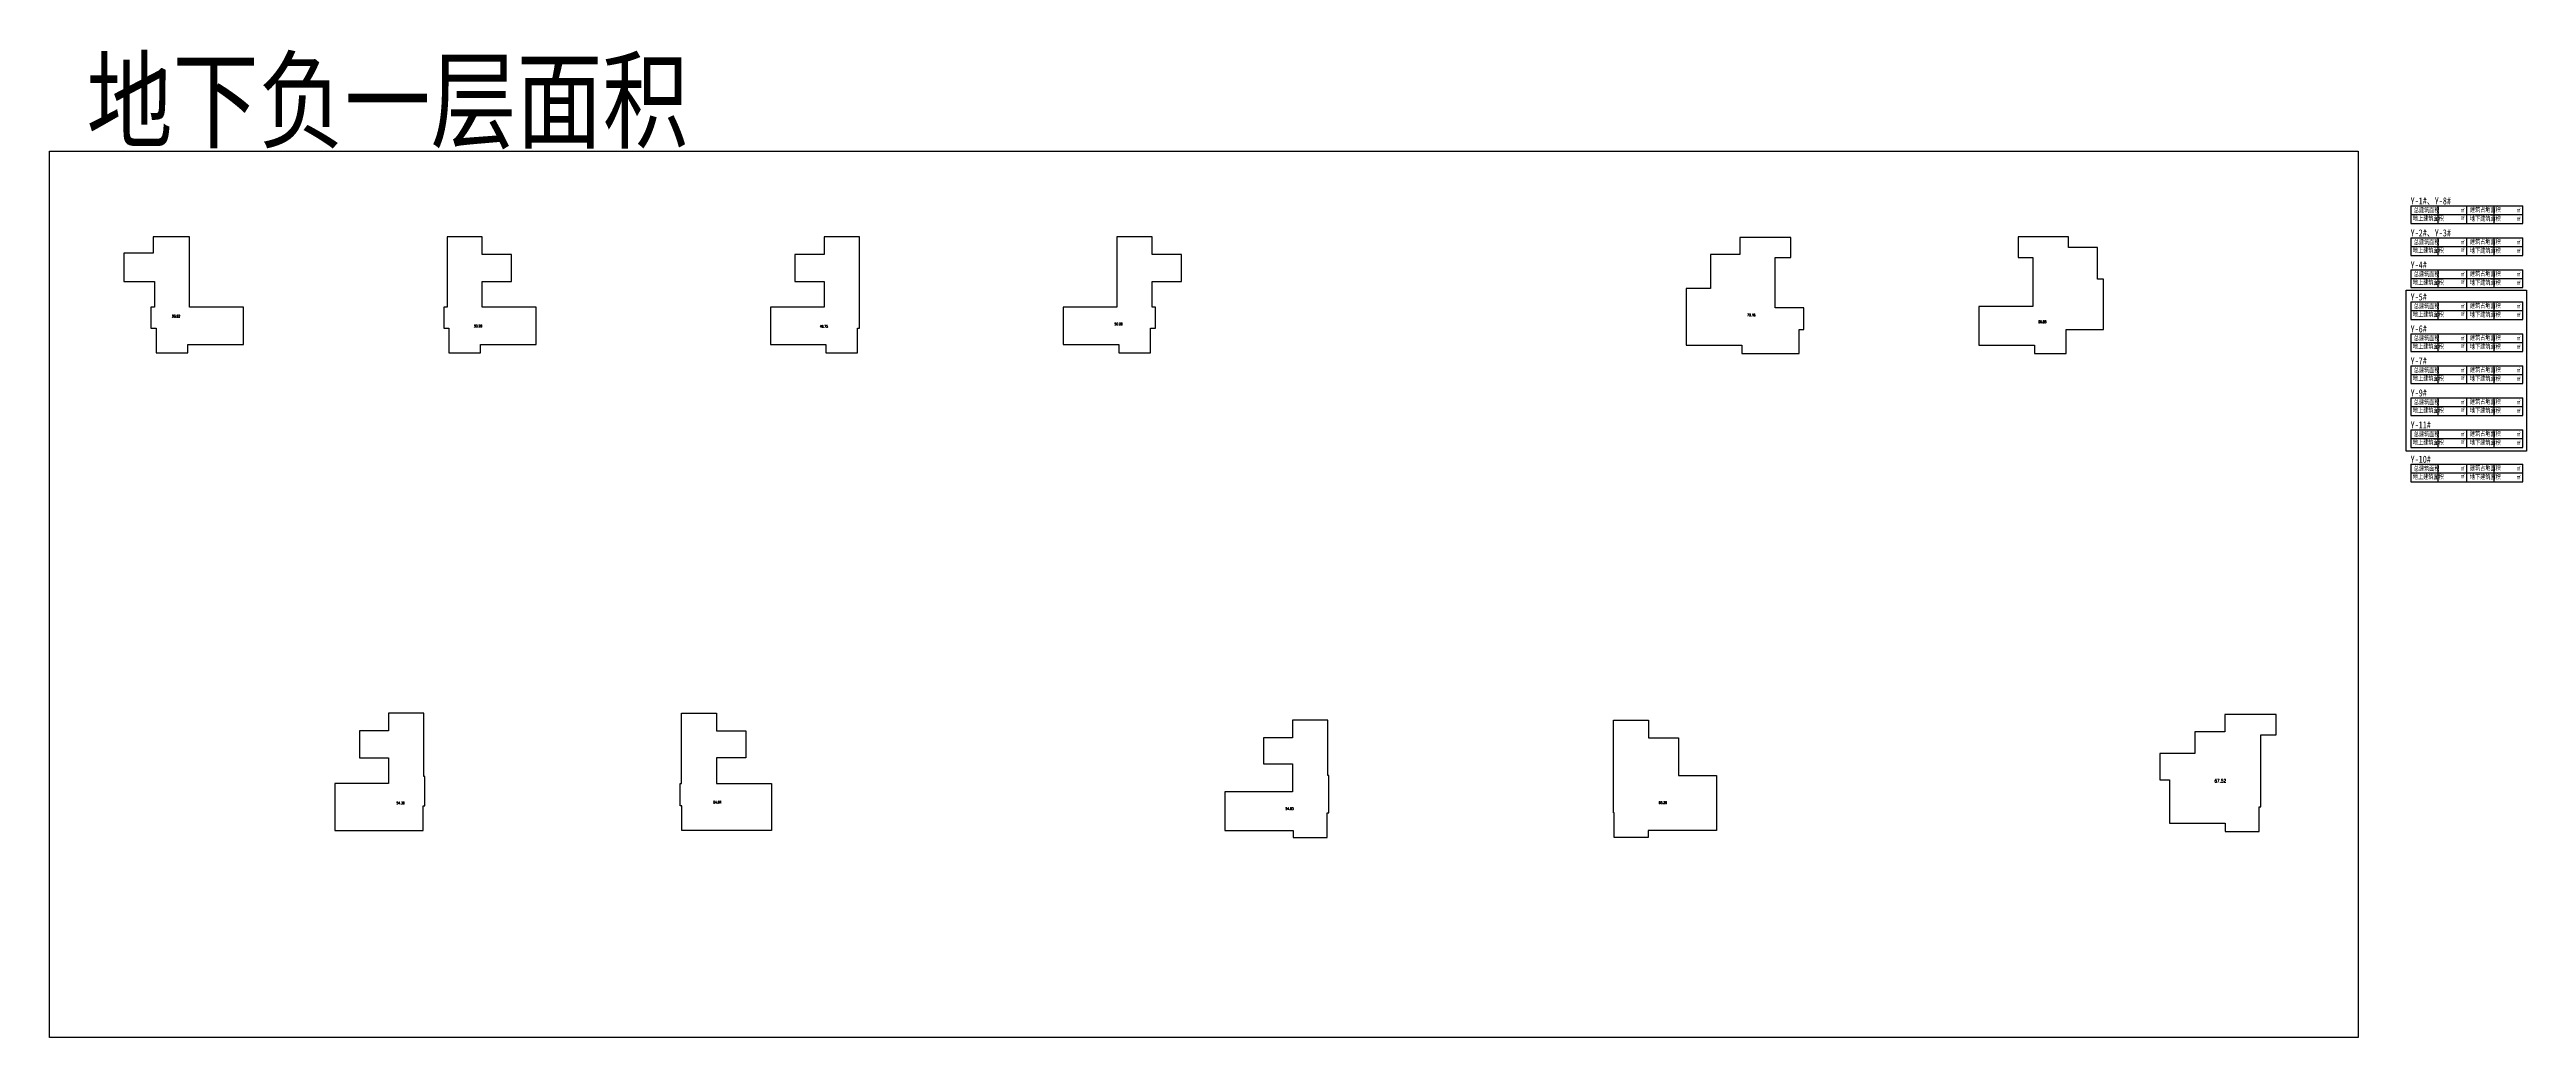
# Model space of a CAD drawing. Extents: x -518115 to 1124316, y -209821 to 1628073.
# Drawn here: x -518115 to -306590, y 622312 to 706619 of the extents above; entities that cross this region are included whole.
import ezdxf
from ezdxf.enums import TextEntityAlignment as Align

# ---------------------------------------------------------------- set-up
doc = ezdxf.new("R2010")
doc.units = 0
doc.header["$LTSCALE"] = 1000
doc.header["$MEASUREMENT"] = 0
for name, color, linetype in [('Defpoint', 7, 'Continuous'), ('PUB_TEXT', 4, 'Continuous'), ('SPACE', 7, 'Continuous'), ('text', 7, 'Continuous')]:
    doc.layers.add(name, color=color, linetype=linetype)
doc.styles.add('_TCH_SPACE', font='SIMPLEX', dxfattribs={"height": 5, "bigfont": 'GBCBIG'})
doc.styles.add('文字说明', font='GBENOR', dxfattribs={"width": 0.8, "bigfont": 'HZTXT'})
doc.styles.add('黑体', font='')
doc.styles.get('黑体').set_extended_font_data('SimHei')

msp = doc.modelspace()

# ---------------------------------------------------------------- linework, layer by layer
msp.add_lwpolyline([(-518114.6, 697951.7), (-320958, 697951.7), (-320958, 622311.9), (-518114.6, 622311.9)], close=True)
at = {"color": 251, "true_color": 0x636466}
for points in [[(-509256.2, 690634.4), (-509256.3, 689234.4), (-511756.3, 689234.4), (-511756.3, 686834.4), (-509156.3, 686834.4), (-509156.3, 684634.7), (-509456.3, 684634.7), (-509456.3, 682834.4), (-509006.3, 682834.4), (-509006.3, 680734.4), (-506306.3, 680734.4), (-506306.3, 681434.4), (-501556.3, 681434.4), (-501556.3, 684634.7), (-506156.2, 684634.7), (-506156.2, 690634.4)], [(-478655.9, 686834.4), (-478655.9, 689134.4), (-481155.9, 689134.4), (-481155.9, 690634.4), (-484155.9, 690634.4), (-484156.2, 684634.7), (-484456.2, 684634.7), (-484456.2, 682834.4), (-484006.2, 682834.4), (-484006.2, 680734.4), (-481306.2, 680734.4), (-481306.2, 681434.4), (-476556.2, 681434.4), (-476556.2, 684634.7), (-481156.2, 684634.7), (-481155.9, 686834.4)], [(-451956.9, 690634.4), (-451956.9, 689134.4), (-454456.9, 689134.4), (-454456.9, 686834.4), (-451956.9, 686834.4), (-451956.9, 684634.7), (-456556.7, 684634.7), (-456556.7, 681434.7), (-451806.9, 681434.7), (-451806.9, 680734.4), (-449106.9, 680734.4), (-449106.9, 682834.5), (-448956.9, 682834.4), (-448956.9, 684634.6), (-448956.9, 684634.7), (-448956.9, 690634.4)], [(-421456.5, 686834.4), (-421456.5, 689134.4), (-423956.5, 689134.4), (-423956.5, 690634.4), (-426956.5, 690634.4), (-426956.9, 684634.7), (-431556.8, 684634.7), (-431556.8, 681434.7), (-426806.9, 681434.7), (-426806.9, 680734.4), (-424106.9, 680734.4), (-424106.9, 682834.4), (-423656.9, 682834.4), (-423656.9, 684634.7), (-423956.9, 684634.7), (-423956.5, 686834.4)], [(-369408.5, 688884.7), (-369408.5, 690584.7), (-373758.2, 690584.7), (-373758.2, 689134.5), (-376258.4, 689134.5), (-376258, 686234.3), (-378358, 686234.3), (-378358, 681384.7), (-373608.2, 681384.7), (-373608.2, 680684.4), (-368708.3, 680684.5), (-368708.3, 682734.5), (-368308.3, 682734.3), (-368308.3, 684584.6), (-370758.2, 684584.7), (-370758.2, 688884.7)], [(-345708.2, 689734.8), (-345708.2, 690633.6), (-350007.8, 690635.3), (-350007.8, 688884.8), (-348758, 688884.8), (-348758.2, 684684.7), (-353358.2, 684684.7), (-353358.2, 681384.7), (-348608.2, 681384.7), (-348608.2, 680684.4), (-345908.2, 680684.4), (-345908.2, 682734.4), (-342708.2, 682734.4), (-342708.2, 687034.4), (-343208.1, 687034.4), (-343208.2, 689734.8)], [(-489157.5, 649985.8), (-489157.5, 648485.8), (-491657.5, 648485.8), (-491657.5, 646185.8), (-489157.5, 646185.8), (-489157.5, 643986.1), (-493757.3, 643986.1), (-493757.3, 639985.8), (-489007.5, 639985.8), (-489007.5, 639985.8), (-486207.5, 639985.8), (-486207.5, 642085.8), (-486057.5, 642085.8), (-486057.5, 644585.8), (-486157.5, 644585.9), (-486157.4, 649985.8)], [(-461157.5, 649985.8), (-461157.5, 648485.8), (-458657.5, 648485.8), (-458657.5, 646185.8), (-461157.5, 646185.8), (-461157.5, 643986.1), (-456457.5, 643986.1), (-456457.5, 639985.8), (-461307.5, 639985.8), (-461307.5, 639985.8), (-464107.5, 639985.8), (-464107.5, 642085.8), (-464257.5, 642085.8), (-464257.5, 643986), (-464157.5, 643986.1), (-464157.5, 649985.8)], [(-329260.6, 648136), (-327960.5, 648136), (-327960.5, 649885.8), (-332360.6, 649885.8), (-332360.6, 648385.8), (-334910.6, 648385.8), (-334910.6, 646535.8), (-337910.7, 646535.8), (-337910.7, 644285.8), (-337060.6, 644285.8), (-337060.7, 640585.8), (-332310.6, 640585.7), (-332310.6, 639885.8), (-329410.6, 639885.8), (-329410.6, 641985.8), (-329260.6, 641985.7), (-329260.6, 643885.9), (-329260.6, 643886)], [(-411958.5, 649374.9), (-411958.5, 647874.9), (-414458.5, 647874.9), (-414458.5, 645674.9), (-411958.5, 645674.9), (-411958.5, 643274.9), (-417758.4, 643274.9), (-417758.4, 639974.9), (-411908.3, 639974.9), (-411908.3, 639374.9), (-409008.1, 639374.9), (-409008.1, 641475), (-408858.1, 641474.8), (-408858.1, 644674.8), (-408958.5, 644675), (-408958.5, 649374.9)], [(-381558.1, 649374.9), (-381558, 647874.9), (-379008.1, 647874.9), (-379008.1, 645674.9), (-379008.1, 645674.9), (-379008.1, 644674.9), (-375758.1, 644674.9), (-375758.1, 639974.9), (-381608.2, 639974.9), (-381608.2, 639374.9), (-384508.4, 639374.9), (-384508.4, 641475), (-384558.3, 641474.8), (-384558.3, 644674.8), (-384558.3, 644675), (-384558.3, 649374.9)]]:
    msp.add_lwpolyline(points, close=True, dxfattribs=at)
at = {"layer": 'Defpoint', "color": 252}
for p, q in [((-316453.6, 693279.1), (-316453.6, 692529.1)), ((-316453.6, 693279.1), (-306895.7, 693279.1)), ((-316453.6, 692529.1), (-316453.6, 691779.1)), ((-316453.6, 692529.1), (-306895.7, 692529.1)), ((-316453.6, 691779.1), (-309102.7, 691779.1)), ((-314120.6, 692529.1), (-314120.6, 693279.1)), ((-314120.6, 691779.1), (-314120.6, 692529.1)), ((-311674.7, 691779.1), (-311674.7, 693279.1)), ((-311674.7, 691779.1), (-306895.7, 691779.1)), ((-309341.7, 692529.1), (-309341.7, 693279.1)), ((-309341.7, 691779.1), (-309341.7, 692529.1)), ((-306895.7, 692529.1), (-306895.7, 693279.1)), ((-306895.7, 691779.1), (-306895.7, 692529.1)), ((-316453.6, 690548.6), (-316453.6, 689798.6)), ((-316453.6, 690548.6), (-306895.7, 690548.6)), ((-316453.6, 689798.6), (-316453.6, 689048.6)), ((-316453.6, 689798.6), (-306895.7, 689798.6)), ((-314120.6, 689798.6), (-314120.6, 690548.6)), ((-314120.6, 689048.6), (-314120.6, 689798.6)), ((-311674.7, 689048.6), (-311674.7, 690548.6)), ((-309341.7, 689798.6), (-309341.7, 690548.6)), ((-309341.7, 689048.6), (-309341.7, 689798.6)), ((-306895.7, 689798.6), (-306895.7, 690548.6)), ((-306895.7, 689048.6), (-306895.7, 689798.6)), ((-316453.6, 689048.6), (-309102.7, 689048.6)), ((-316453.6, 687818.2), (-316453.6, 687068.2)), ((-316453.6, 687818.2), (-306895.7, 687818.2)), ((-314120.6, 687068.2), (-314120.6, 687818.2)), ((-311674.7, 689048.6), (-306895.7, 689048.6)), ((-311674.7, 686318.2), (-311674.7, 687818.2)), ((-309341.7, 687068.2), (-309341.7, 687818.2)), ((-306895.7, 687068.2), (-306895.7, 687818.2)), ((-316453.6, 687068.2), (-316453.6, 686318.2)), ((-316453.6, 687068.2), (-306895.7, 687068.2)), ((-316453.6, 686318.2), (-309102.7, 686318.2)), ((-314120.6, 686318.2), (-314120.6, 687068.2)), ((-311674.7, 686318.2), (-306895.7, 686318.2)), ((-309341.7, 686318.2), (-309341.7, 687068.2)), ((-306895.7, 686318.2), (-306895.7, 687068.2)), ((-316453.6, 685087.7), (-316453.6, 684337.7)), ((-316453.6, 685087.7), (-306895.7, 685087.7)), ((-316453.6, 684337.7), (-316453.6, 683587.7)), ((-316453.6, 684337.7), (-306895.7, 684337.7)), ((-316453.6, 683587.7), (-309102.7, 683587.7)), ((-314120.6, 684337.7), (-314120.6, 685087.7)), ((-314120.6, 683587.7), (-314120.6, 684337.7)), ((-311674.7, 683587.7), (-311674.7, 685087.7)), ((-311674.7, 683587.7), (-306895.7, 683587.7)), ((-309341.7, 684337.7), (-309341.7, 685087.7)), ((-309341.7, 683587.7), (-309341.7, 684337.7)), ((-306895.7, 684337.7), (-306895.7, 685087.7)), ((-306895.7, 683587.7), (-306895.7, 684337.7)), ((-316453.6, 682357.3), (-316453.6, 681607.3)), ((-316453.6, 682357.3), (-306895.7, 682357.3)), ((-316453.6, 681607.3), (-316453.6, 680857.3)), ((-316453.6, 681607.3), (-306895.7, 681607.3)), ((-314120.6, 681607.3), (-314120.6, 682357.3)), ((-314120.6, 680857.3), (-314120.6, 681607.3)), ((-311674.7, 680857.3), (-311674.7, 682357.3)), ((-309341.7, 681607.3), (-309341.7, 682357.3)), ((-309341.7, 680857.3), (-309341.7, 681607.3)), ((-306895.7, 681607.3), (-306895.7, 682357.3)), ((-306895.7, 680857.3), (-306895.7, 681607.3)), ((-316453.6, 680857.3), (-309102.7, 680857.3)), ((-316453.6, 679626.8), (-316453.6, 678876.8)), ((-316453.6, 679626.8), (-306895.7, 679626.8)), ((-314120.6, 678876.8), (-314120.6, 679626.8)), ((-311674.7, 680857.3), (-306895.7, 680857.3)), ((-311674.7, 678126.8), (-311674.7, 679626.8)), ((-309341.7, 678876.8), (-309341.7, 679626.8)), ((-306895.7, 678876.8), (-306895.7, 679626.8)), ((-316453.6, 678876.8), (-316453.6, 678126.8)), ((-316453.6, 678876.8), (-306895.7, 678876.8)), ((-316453.6, 678126.8), (-309102.7, 678126.8)), ((-316453.6, 676896.4), (-316453.6, 676146.4)), ((-316453.6, 676896.4), (-306895.7, 676896.4)), ((-314120.6, 678126.8), (-314120.6, 678876.8)), ((-314120.6, 676146.4), (-314120.6, 676896.4)), ((-311674.7, 678126.8), (-306895.7, 678126.8)), ((-311674.7, 675396.4), (-311674.7, 676896.4)), ((-309341.7, 678126.8), (-309341.7, 678876.8)), ((-309341.7, 676146.4), (-309341.7, 676896.4)), ((-306895.7, 678126.8), (-306895.7, 678876.8)), ((-306895.7, 676146.4), (-306895.7, 676896.4)), ((-316453.6, 676146.4), (-316453.6, 675396.4)), ((-316453.6, 676146.4), (-306895.7, 676146.4)), ((-316453.6, 675396.4), (-309102.7, 675396.4)), ((-314120.6, 675396.4), (-314120.6, 676146.4)), ((-311674.7, 675396.4), (-306895.7, 675396.4)), ((-309341.7, 675396.4), (-309341.7, 676146.4)), ((-306895.7, 675396.4), (-306895.7, 676146.4)), ((-316453.6, 674165.9), (-316453.6, 673415.9)), ((-316453.6, 674165.9), (-306895.7, 674165.9)), ((-316453.6, 673415.9), (-316453.6, 672665.9)), ((-316453.6, 673415.9), (-306895.7, 673415.9)), ((-316453.6, 672665.9), (-309102.7, 672665.9)), ((-314120.6, 673415.9), (-314120.6, 674165.9)), ((-314120.6, 672665.9), (-314120.6, 673415.9)), ((-311674.7, 672665.9), (-311674.7, 674165.9)), ((-311674.7, 672665.9), (-306895.7, 672665.9)), ((-309341.7, 673415.9), (-309341.7, 674165.9)), ((-309341.7, 672665.9), (-309341.7, 673415.9)), ((-306895.7, 673415.9), (-306895.7, 674165.9)), ((-306895.7, 672665.9), (-306895.7, 673415.9)), ((-316453.6, 671235.2), (-316453.6, 670485.2)), ((-316453.6, 671235.2), (-306895.7, 671235.2)), ((-314120.6, 670485.2), (-314120.6, 671235.2)), ((-311674.7, 669735.2), (-311674.7, 671235.2)), ((-309341.7, 670485.2), (-309341.7, 671235.2)), ((-306895.7, 670485.2), (-306895.7, 671235.2)), ((-316453.6, 670485.2), (-316453.6, 669735.2)), ((-316453.6, 670485.2), (-306895.7, 670485.2)), ((-316453.6, 669735.2), (-309102.7, 669735.2)), ((-314120.6, 669735.2), (-314120.6, 670485.2)), ((-311674.7, 669735.2), (-306895.7, 669735.2)), ((-309341.7, 669735.2), (-309341.7, 670485.2)), ((-306895.7, 669735.2), (-306895.7, 670485.2))]:
    msp.add_line(p, q, dxfattribs=at)
at = {"layer": 'text', "color": 2}
msp.add_lwpolyline([(-316848.8, 686080.6), (-306589.7, 686080.6), (-306589.7, 672344.3), (-316848.8, 672344.3)], close=True, dxfattribs=at)

# ---------------------------------------------------------------- texts
at = {"layer": 'PUB_TEXT', "color": 7, "style": '文字说明', "width": 0.8}
for s, p in [('地上建筑面积', (-316284.9, 691969.6)), ('总建筑面积', (-316211.9, 692677.6)), ('m', (-312206.7, 692728.6)), ('m', (-312206.7, 692069.6)), ('地下建筑面积', (-311418.9, 691964.6)), ('建筑占地面积', (-311418.9, 692714.6)), ('m', (-307427.7, 692728.6)), ('m', (-307427.7, 691978.6)), ('地上建筑面积', (-316284.9, 689239.1)), ('总建筑面积', (-316211.9, 689947.1)), ('m', (-312206.7, 689998.1)), ('m', (-312206.7, 689339.1)), ('地下建筑面积', (-311418.9, 689234.1)), ('建筑占地面积', (-311418.9, 689984.1)), ('m', (-307427.7, 689998.1)), ('总建筑面积', (-316211.9, 687216.7)), ('m', (-312206.7, 687267.7)), ('建筑占地面积', (-311418.9, 687253.7)), ('m', (-307427.7, 689248.1)), ('m', (-307427.7, 687267.7)), ('地上建筑面积', (-316284.9, 686508.7)), ('m', (-312206.7, 686608.7)), ('地下建筑面积', (-311418.9, 686503.7)), ('m', (-307427.7, 686517.7)), ('地上建筑面积', (-316284.9, 683778.2)), ('总建筑面积', (-316211.9, 684486.2)), ('m', (-312206.7, 684537.2)), ('m', (-312206.7, 683878.2)), ('地下建筑面积', (-311418.9, 683773.2)), ('建筑占地面积', (-311418.9, 684523.2)), ('m', (-307427.7, 684537.2)), ('m', (-307427.7, 683787.2)), ('地上建筑面积', (-316284.9, 681047.8)), ('总建筑面积', (-316211.9, 681755.8)), ('m', (-312206.7, 681806.8)), ('m', (-312206.7, 681147.8)), ('地下建筑面积', (-311418.9, 681042.8)), ('建筑占地面积', (-311418.9, 681792.8)), ('m', (-307427.7, 681806.8)), ('m', (-307427.7, 681056.8)), ('总建筑面积', (-316211.9, 679025.3)), ('m', (-312206.7, 679076.3)), ('建筑占地面积', (-311418.9, 679062.3)), ('m', (-307427.7, 679076.3)), ('地上建筑面积', (-316284.9, 678317.3)), ('m', (-312206.7, 678417.3)), ('地下建筑面积', (-311418.9, 678312.3)), ('m', (-307427.7, 678326.3)), ('地上建筑面积', (-316284.9, 675586.9)), ('总建筑面积', (-316211.9, 676294.9)), ('m', (-312206.7, 676345.9)), ('m', (-312206.7, 675686.9)), ('地下建筑面积', (-311418.9, 675581.9)), ('建筑占地面积', (-311418.9, 676331.9)), ('m', (-307427.7, 676345.9)), ('m', (-307427.7, 675595.9)), ('地上建筑面积', (-316284.9, 672856.4)), ('总建筑面积', (-316211.9, 673564.4)), ('m', (-312206.7, 673615.4)), ('m', (-312206.7, 672956.4)), ('地下建筑面积', (-311418.9, 672851.4)), ('建筑占地面积', (-311418.9, 673601.4)), ('m', (-307427.7, 673615.4)), ('m', (-307427.7, 672865.4)), ('总建筑面积', (-316211.9, 670633.7)), ('m', (-312206.7, 670684.7)), ('建筑占地面积', (-311418.9, 670670.7)), ('m', (-307427.7, 670684.7)), ('地上建筑面积', (-316284.9, 669925.7)), ('m', (-312206.7, 670025.7)), ('地下建筑面积', (-311418.9, 669920.7)), ('m', (-307427.7, 669934.7))]:
    msp.add_text(s, height=405, dxfattribs=at).set_placement(p)
for p in [(-311940.4, 693015.6), (-311940.4, 692356.6), (-307161.5, 693015.6), (-307161.5, 692265.6), (-311940.4, 690285.1), (-311940.4, 689626.1), (-307161.5, 690285.1), (-307161.5, 689535.1), (-311940.4, 687554.7), (-307161.5, 687554.7), (-311940.4, 686895.7), (-307161.5, 686804.7), (-311940.4, 684824.2), (-311940.4, 684165.2), (-307161.5, 684824.2), (-307161.5, 684074.2), (-311940.4, 682093.8), (-311940.4, 681434.8), (-307161.5, 682093.8), (-307161.5, 681343.8), (-311940.4, 679363.3), (-307161.5, 679363.3), (-311940.4, 678704.3), (-307161.5, 678613.3), (-311940.4, 676632.9), (-311940.4, 675973.9), (-307161.5, 676632.9), (-307161.5, 675882.9), (-311940.4, 673902.4), (-311940.4, 673243.4), (-307161.5, 673902.4), (-307161.5, 673152.4), (-311940.4, 670971.7), (-307161.5, 670971.7), (-311940.4, 670312.7), (-307161.5, 670221.7)]:
    msp.add_text('2', height=202.5, dxfattribs=at).set_placement(p, align=Align.MIDDLE)
at = {"layer": 'SPACE', "style": '_TCH_SPACE', "width": 0.705882}
for s, height, p in [('50.92', 208.25, (-507654.9, 683759.2)), ('50.29', 208.25, (-427168.5, 683087.8)), ('70.18', 208.25, (-373136.7, 683855.9)), ('66.85', 208.25, (-348273.5, 683277.6)), ('50.29', 208.25, (-481864.7, 682919.8)), ('49.75', 208.25, (-452329.7, 682885.8)), ('67.52', 297.5, (-333233.3, 644068)), ('54.30', 208.25, (-488491.5, 642219.9)), ('54.64', 208.25, (-461432.7, 642282)), ('54.83', 208.25, (-412563, 641733.2)), ('65.29', 208.25, (-380681.9, 642245.4))]:
    msp.add_text(s, height=height, dxfattribs=at).set_placement(p)
at = {"layer": 'text', "color": 2, "style": '黑体', "width": 0.8}
for s, height, p in [('地下负一层面积', 6729.45, (-514951.4, 698908.3)), ('Y-1#、Y-8#', 605.65, (-316484.2, 693400.5)), ('Y-2#、Y-3#', 605.65, (-316484.2, 690670.1)), ('Y-4#', 605.65, (-316484.2, 687939.6)), ('Y-5#', 605.65, (-316484.2, 685209.2)), ('Y-6#', 605.65, (-316484.2, 682478.7)), ('Y-7#', 605.65, (-316484.2, 679748.3)), ('Y-9#', 605.65, (-316484.2, 677017.8)), ('Y-11#', 605.65, (-316484.2, 674287.4)), ('Y-10#', 605.65, (-316484.2, 671356.7))]:
    msp.add_text(s, height=height, dxfattribs=at).set_placement(p)

doc.saveas('drawing.dxf')
